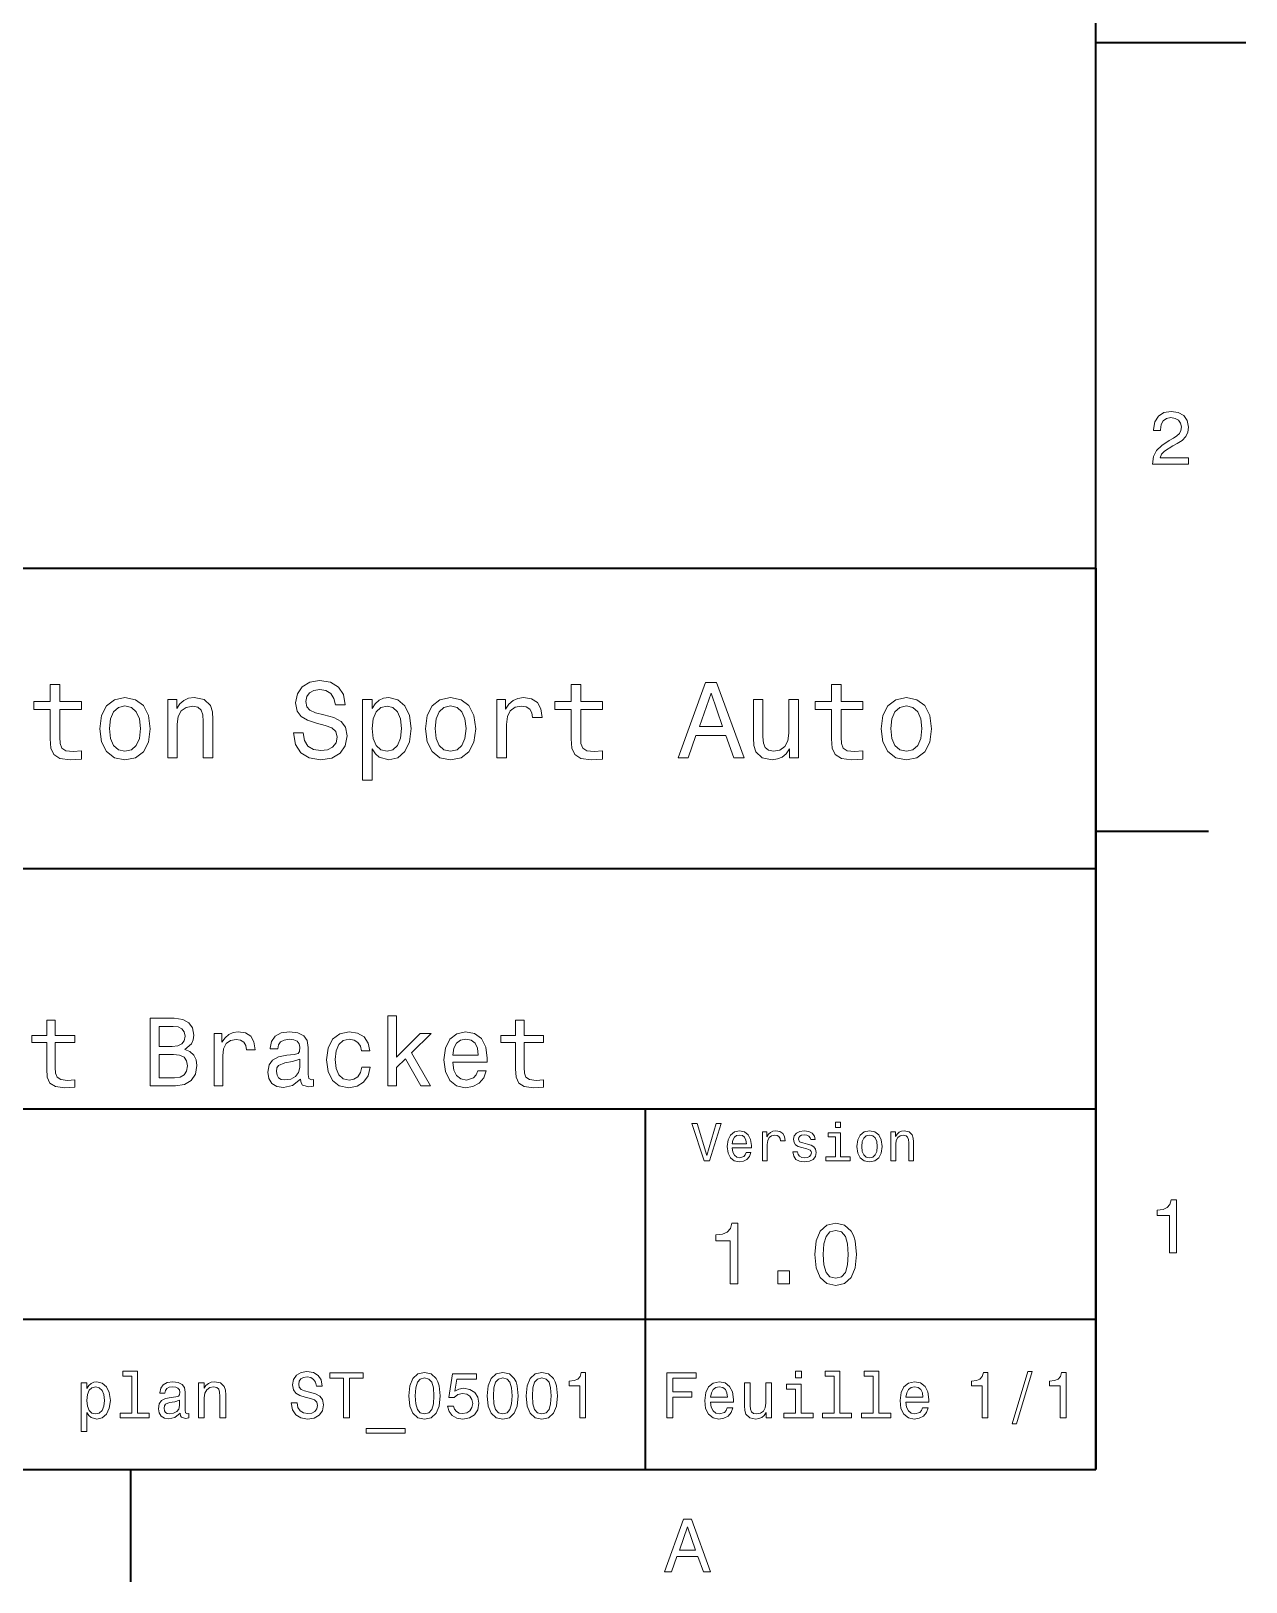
# Model space of a CAD drawing. Extents: x 0 to 297, y 0 to 210.
# Drawn here: x 216.1 to 297, y 2.5 to 105.8 of the extents above; entities that cross this region are included whole.
import ezdxf

# ---------------------------------------------------------------- set-up
doc = ezdxf.new("R2010")
doc.units = 0

msp = doc.modelspace()

# ---------------------------------------------------------------- linework, layer by layer
at = {"color": 7, "lineweight": 35}
for p, q in [((287, 10), (287, 200)), ((97, 70), (287, 70)), ((287, 70), (287, 10)), ((162, 50), (287, 50)), ((162, 34), (287, 34)), ((257, 10), (257, 34)), ((162, 20), (287, 20)), ((10, 10), (287, 10)), ((97, 10), (287, 10))]:
    msp.add_line(p, q, dxfattribs=at)
at = {"color": 7, "lineweight": 35, "ltscale": 0.25}
msp.add_line((287, 105), (297, 105), dxfattribs=at)
at = {"color": 7, "lineweight": 35, "ltscale": 0.1875}
for p, q in [((287, 52.5), (294.5, 52.5)), ((222.699997, 10), (222.699997, 2.5))]:
    msp.add_line(p, q, dxfattribs=at)
at = {"color": 7, "lineweight": 13}
for points in [[(290.76947, 76.916786), (293.175079, 76.916786), (293.175079, 77.350502), (291.273773, 77.350502), (291.3797, 77.587532), (291.561249, 77.784218), (292.121033, 78.142288), (292.418579, 78.293587), (292.751434, 78.510445), (292.988464, 78.762604), (293.124634, 79.060158), (293.175079, 79.398056), (293.089355, 79.821686), (292.852325, 80.154541), (292.489197, 80.366356), (292.020172, 80.442001), (291.536041, 80.35627), (291.167877, 80.119232), (290.930847, 79.740997), (290.850159, 79.241714), (290.850159, 79.171112), (291.309082, 79.171112), (291.309082, 79.211456), (291.354462, 79.554398), (291.490631, 79.806557), (291.707489, 79.967941), (291.994965, 80.023415), (292.287476, 79.972984), (292.504333, 79.846901), (292.645538, 79.650215), (292.695984, 79.403099), (292.660675, 79.171112), (292.56485, 78.974426), (292.403473, 78.802956), (292.181549, 78.651657), (291.884003, 78.490273), (291.389771, 78.177589), (291.041779, 77.844742), (290.835022, 77.441284), (290.76947, 76.931915)], [(217.353027, 60.579971), (217.353027, 58.64193), (217.396255, 58.015129), (217.597992, 57.582851), (218.001434, 57.330688), (218.685883, 57.244236), (219.43515, 57.280258), (219.43515, 57.827808), (218.887604, 57.78458), (218.390488, 57.842216), (218.123917, 58.022331), (218.008652, 58.324928), (217.98703, 58.75), (217.98703, 60.579971), (219.43515, 60.579971), (219.43515, 61.120316), (217.98703, 61.120316), (217.98703, 62.251438), (217.353027, 62.251438), (217.353027, 61.120316), (216.257935, 61.120316), (216.257935, 60.579971)], [(234.20462, 59.030979), (233.548996, 59.030979), (233.693085, 58.267288), (234.053314, 57.70533), (234.608078, 57.366714), (235.357361, 57.244236), (236.099426, 57.359509), (236.654175, 57.67651), (237.007202, 58.17363), (237.136902, 58.82925), (237.028824, 59.420029), (236.726227, 59.801872), (236.236313, 60.054031), (235.580704, 60.241352), (235.018738, 60.378242), (234.651306, 60.536743), (234.442368, 60.767288), (234.377533, 61.127522), (234.442368, 61.451729), (234.629684, 61.696686), (234.917877, 61.862389), (235.314133, 61.920029), (235.71759, 61.84798), (236.034592, 61.653458), (236.24353, 61.32925), (236.344391, 60.889767), (237, 60.889767), (237, 60.904179), (236.884735, 61.581409), (236.546112, 62.085732), (236.01297, 62.402737), (235.292511, 62.510807), (234.644104, 62.402737), (234.139771, 62.100143), (233.815567, 61.631844), (233.700287, 61.026657), (233.793961, 60.486309), (234.067734, 60.118874), (234.5, 59.873917), (235.09079, 59.6866), (235.674362, 59.520893), (236.113831, 59.362389), (236.380402, 59.131844), (236.47406, 58.757202), (236.387619, 58.375359), (236.164276, 58.087173), (235.825653, 57.907059), (235.386169, 57.849422), (234.896255, 57.928673), (234.521622, 58.159222), (234.283875, 58.533859)], [(252.05043, 60.579971), (252.05043, 58.64193), (252.093658, 58.015129), (252.29538, 57.582851), (252.698853, 57.330688), (253.383286, 57.244236), (254.132568, 57.280258), (254.132568, 57.827808), (253.585022, 57.78458), (253.087891, 57.842216), (252.82132, 58.022331), (252.706055, 58.324928), (252.684448, 58.75), (252.684448, 60.579971), (254.132568, 60.579971), (254.132568, 61.120316), (252.684448, 61.120316), (252.684448, 62.251438), (252.05043, 62.251438), (252.05043, 61.120316), (250.955322, 61.120316), (250.955322, 60.579971)], [(259.175781, 57.381123), (259.838623, 57.381123), (260.364563, 58.850864), (262.360229, 58.850864), (262.886169, 57.381123), (263.563416, 57.381123), (261.733429, 62.388329), (260.998566, 62.388329)], [(269.399109, 60.579971), (269.399109, 58.64193), (269.442352, 58.015129), (269.644073, 57.582851), (270.047546, 57.330688), (270.731995, 57.244236), (271.481262, 57.280258), (271.481262, 57.827808), (270.933716, 57.78458), (270.436584, 57.842216), (270.170013, 58.022331), (270.054749, 58.324928), (270.033142, 58.75), (270.033142, 60.579971), (271.481262, 60.579971), (271.481262, 61.120316), (270.033142, 61.120316), (270.033142, 62.251438), (269.399109, 62.251438), (269.399109, 61.120316), (268.304016, 61.120316), (268.304016, 60.579971)], [(220.65274, 59.311958), (220.768005, 58.432995), (221.099426, 57.78458), (221.625366, 57.381123), (222.331421, 57.244236), (223.030258, 57.381123), (223.556198, 57.777374), (223.887604, 58.425793), (224.010086, 59.311958), (223.887604, 60.190922), (223.556198, 60.846542), (223.030258, 61.242794), (222.331421, 61.386887), (221.625366, 61.242794), (221.099426, 60.839336), (220.768005, 60.190922)], [(225.177246, 57.381123), (225.811249, 57.381123), (225.811249, 59.614552), (225.876083, 60.12608), (226.085022, 60.500717), (226.409225, 60.731266), (226.841507, 60.817722), (227.187317, 60.745674), (227.403458, 60.551151), (227.511536, 60.226944), (227.547546, 59.794666), (227.547546, 57.381123), (228.181564, 57.381123), (228.181564, 59.924351), (228.15274, 60.435879), (228.023056, 60.86095), (227.597992, 61.25), (226.935165, 61.386887), (226.567719, 61.336452), (226.257935, 61.199566), (225.991364, 60.969017), (225.782425, 60.659222), (225.782425, 61.25), (225.177246, 61.25)], [(238.786743, 60.652016), (238.786743, 61.25), (238.15274, 61.25), (238.15274, 55.882565), (238.786743, 55.882565), (238.786743, 57.971901), (239.010101, 57.633286), (239.262253, 57.409943), (239.896271, 57.244236), (240.50145, 57.381123), (240.976959, 57.791786), (241.286743, 58.440201), (241.402023, 59.319164), (241.286743, 60.190922), (240.976959, 60.839336), (240.50145, 61.242794), (239.896271, 61.386887), (239.550446, 61.343658), (239.255051, 61.206772), (239.002899, 60.976223)], [(242.338623, 59.311958), (242.453888, 58.432995), (242.785309, 57.78458), (243.311249, 57.381123), (244.017303, 57.244236), (244.716141, 57.381123), (245.242081, 57.777374), (245.573486, 58.425793), (245.695969, 59.311958), (245.573486, 60.190922), (245.242081, 60.846542), (244.716141, 61.242794), (244.017303, 61.386887), (243.311249, 61.242794), (242.785309, 60.839336), (242.453888, 60.190922)], [(247.100861, 57.381123), (247.734863, 57.381123), (247.734863, 59.592937), (247.799713, 60.12608), (247.994232, 60.507923), (248.311249, 60.738472), (248.736313, 60.817722), (249.053314, 60.767288), (249.291077, 60.623199), (249.435165, 60.378242), (249.485596, 60.046829), (250.126801, 60.046829), (250.040344, 60.630402), (249.802597, 61.048271), (249.406342, 61.30043), (248.865997, 61.386887), (248.498566, 61.32925), (248.181549, 61.185158), (247.900574, 60.940201), (247.677246, 60.608788), (247.677246, 61.25), (247.100861, 61.25)], [(260.595093, 59.463257), (261.365997, 61.667866), (262.136902, 59.463257)], [(267.194519, 61.25), (266.560516, 61.25), (266.560516, 59.016571), (266.488464, 58.497837), (266.279541, 58.123196), (265.955322, 57.892651), (265.530243, 57.820602), (265.19165, 57.878242), (264.975494, 58.051151), (264.853027, 58.346542), (264.824219, 58.764408), (264.824219, 61.25), (264.190186, 61.25), (264.190186, 58.706772), (264.211792, 58.195244), (264.348694, 57.770172), (264.766571, 57.381123), (265.436584, 57.244236), (265.796814, 57.294666), (266.106628, 57.424351), (266.373199, 57.647694), (266.589325, 57.971901), (266.589325, 57.381123), (267.194519, 57.381123)], [(272.698853, 59.311958), (272.814117, 58.432995), (273.145508, 57.78458), (273.671448, 57.381123), (274.377502, 57.244236), (275.076355, 57.381123), (275.602295, 57.777374), (275.933716, 58.425793), (276.056183, 59.311958), (275.933716, 60.190922), (275.602295, 60.846542), (275.076355, 61.242794), (274.377502, 61.386887), (273.671448, 61.242794), (273.145508, 60.839336), (272.814117, 60.190922)], [(221.301147, 59.319164), (221.365997, 59.967579), (221.567719, 60.435879), (221.891937, 60.72406), (222.331421, 60.824928), (222.763687, 60.72406), (223.087891, 60.443081), (223.289627, 59.967579), (223.361679, 59.319164), (223.289627, 58.663544), (223.087891, 58.188038), (222.763687, 57.899853), (222.331421, 57.806194), (221.891937, 57.899853), (221.567719, 58.188038), (221.365997, 58.663544)], [(239.788193, 57.8134), (239.363129, 57.907059), (239.053314, 58.195244), (238.858795, 58.663544), (238.793945, 59.319164), (238.858795, 59.967579), (239.053314, 60.435879), (239.363129, 60.716858), (239.788193, 60.817722), (240.177246, 60.716858), (240.48703, 60.428673), (240.681564, 59.960373), (240.753601, 59.319164), (240.681564, 58.67075), (240.48703, 58.195244), (240.177246, 57.907059)], [(242.98703, 59.319164), (243.05188, 59.967579), (243.253601, 60.435879), (243.57782, 60.72406), (244.017303, 60.824928), (244.449585, 60.72406), (244.773773, 60.443081), (244.97551, 59.967579), (245.047546, 59.319164), (244.97551, 58.663544), (244.773773, 58.188038), (244.449585, 57.899853), (244.017303, 57.806194), (243.57782, 57.899853), (243.253601, 58.188038), (243.05188, 58.663544)], [(273.34726, 59.319164), (273.412109, 59.967579), (273.613831, 60.435879), (273.938019, 60.72406), (274.377502, 60.824928), (274.809784, 60.72406), (275.134003, 60.443081), (275.335724, 59.967579), (275.407776, 59.319164), (275.335724, 58.663544), (275.134003, 58.188038), (274.809784, 57.899853), (274.377502, 57.806194), (273.938019, 57.899853), (273.613831, 58.188038), (273.412109, 58.663544)], [(217.115997, 38.409222), (217.115997, 36.664986), (217.154892, 36.100864), (217.336456, 35.711815), (217.69957, 35.484871), (218.315552, 35.407059), (218.989914, 35.43948), (218.989914, 35.932274), (218.497116, 35.893372), (218.049713, 35.945244), (217.809799, 36.107349), (217.706055, 36.379681), (217.6866, 36.762245), (217.6866, 38.409222), (218.989914, 38.409222), (218.989914, 38.895531), (217.6866, 38.895531), (217.6866, 39.913544), (217.115997, 39.913544), (217.115997, 38.895531), (216.130402, 38.895531), (216.130402, 38.409222)], [(226.310516, 37.961815), (226.764404, 38.337894), (226.881119, 38.590778), (226.920029, 38.902016), (226.835724, 39.388329), (226.582855, 39.738472), (226.174347, 39.95245), (225.603745, 40.030258), (224.002151, 40.030258), (224.002151, 35.530258), (225.694519, 35.530258), (226.297546, 35.621037), (226.744949, 35.886887), (227.023773, 36.308357), (227.121033, 36.87896), (227.062683, 37.261528), (226.907059, 37.57925), (226.654175, 37.812679)], [(225.480545, 38.162823), (224.598694, 38.162823), (224.598694, 39.492073), (225.53241, 39.492073), (225.882568, 39.453171), (226.128967, 39.336452), (226.278091, 39.135445), (226.329971, 38.837173), (226.271606, 38.538902), (226.115997, 38.331409), (225.850143, 38.201729)], [(239.849426, 35.530258), (240.420029, 35.530258), (240.420029, 36.755764), (241.016571, 37.332851), (242.041061, 35.530258), (242.682983, 35.530258), (241.405609, 37.728386), (242.715408, 39.012245), (241.995667, 39.012245), (240.420029, 37.443081), (240.420029, 40.185879), (239.849426, 40.185879)], [(248.343658, 38.409222), (248.343658, 36.664986), (248.382553, 36.100864), (248.564117, 35.711815), (248.927231, 35.484871), (249.543213, 35.407059), (250.217575, 35.43948), (250.217575, 35.932274), (249.724777, 35.893372), (249.277374, 35.945244), (249.03746, 36.107349), (248.933716, 36.379681), (248.914261, 36.762245), (248.914261, 38.409222), (250.217575, 38.409222), (250.217575, 38.895531), (248.914261, 38.895531), (248.914261, 39.913544), (248.343658, 39.913544), (248.343658, 38.895531), (247.358063, 38.895531), (247.358063, 38.409222)], [(228.275208, 35.530258), (228.845825, 35.530258), (228.845825, 37.520893), (228.904175, 38.000721), (229.079254, 38.344379), (229.364548, 38.551872), (229.747116, 38.623199), (230.03241, 38.577808), (230.246399, 38.448124), (230.376068, 38.227665), (230.421463, 37.929394), (230.99855, 37.929394), (230.920746, 38.454609), (230.706772, 38.830692), (230.350143, 39.057636), (229.863831, 39.135445), (229.533142, 39.083572), (229.247833, 38.953888), (228.994949, 38.733429), (228.793945, 38.435158), (228.793945, 39.012245), (228.275208, 39.012245)], [(234.033142, 35.98415), (234.033142, 35.964695), (234.065552, 35.744236), (234.162811, 35.588615), (234.57132, 35.465416), (234.889038, 35.517288), (234.889038, 35.958214), (234.752869, 35.938759), (234.57132, 36.023052), (234.538895, 36.282421), (234.538895, 38.085014), (234.46109, 38.545387), (234.234146, 38.869595), (233.838608, 39.064121), (233.280975, 39.135445), (232.736298, 39.057636), (232.33429, 38.837173), (232.081406, 38.493515), (231.997116, 38.039623), (231.997116, 38.000721), (232.509369, 38.000721), (232.554749, 38.273052), (232.697403, 38.467579), (232.930832, 38.584293), (233.26152, 38.629681), (233.579254, 38.59726), (233.806183, 38.5), (233.942352, 38.331409), (233.987747, 38.09798), (233.961807, 37.825645), (233.858063, 37.68948), (233.598694, 37.624638), (233.112396, 37.572765), (232.554749, 37.456051), (232.15921, 37.248558), (231.925781, 36.924351), (231.854462, 36.444523), (231.919312, 36.016571), (232.120316, 35.698845), (232.444519, 35.497837), (232.891922, 35.426514), (233.494949, 35.562679)], [(238.085724, 37.858067), (238.649841, 37.858067), (238.533142, 38.376801), (238.254318, 38.785301), (237.819885, 39.038185), (237.255768, 39.135445), (236.633286, 39.005764), (236.159943, 38.642651), (235.861664, 38.052593), (235.757919, 37.261528), (235.855179, 36.476944), (236.146973, 35.893372), (236.607346, 35.530258), (237.236298, 35.407059), (237.793945, 35.504322), (238.228378, 35.776657), (238.526657, 36.204609), (238.656342, 36.775215), (238.111664, 36.775215), (238.014404, 36.412102), (237.832855, 36.139767), (237.573486, 35.97118), (237.255768, 35.919308), (236.860229, 36.003601), (236.574921, 36.262966), (236.399841, 36.684437), (236.341492, 37.280979), (236.399841, 37.864552), (236.581406, 38.286022), (236.873199, 38.545387), (237.255768, 38.636166), (237.592926, 38.577808), (237.845825, 38.428673), (238.014404, 38.182274)], [(244.174347, 37.105907), (246.456757, 37.105907), (246.463257, 37.371758), (246.359497, 38.117435), (246.074203, 38.675072), (245.620316, 39.012245), (245.017288, 39.135445), (244.427231, 39.005764), (243.973328, 38.642651), (243.681549, 38.052593), (243.577805, 37.274494), (243.675064, 36.476944), (243.966858, 35.893372), (244.414261, 35.530258), (244.997833, 35.407059), (245.503601, 35.491352), (245.918579, 35.711815), (246.223328, 36.061958), (246.398407, 36.528816), (245.83429, 36.528816), (245.717575, 36.269451), (245.548981, 36.074928), (245.069153, 35.919308), (244.699554, 35.990631), (244.420746, 36.217579), (244.239182, 36.587173), (244.174347, 37.086452)], [(244.174347, 37.585735), (244.245667, 38.033138), (244.420746, 38.363831), (244.686584, 38.564842), (245.036743, 38.636166), (245.380402, 38.564842), (245.64624, 38.363831), (245.80835, 38.033138), (245.866699, 37.585735)], [(225.623199, 36.068443), (224.598694, 36.068443), (224.598694, 37.618156), (225.564835, 37.618156), (225.973343, 37.572765), (226.265121, 37.4366), (226.440201, 37.203171), (226.49855, 36.865993), (226.440201, 36.509365), (226.278091, 36.262966), (226.005768, 36.113831)], [(233.968292, 36.749279), (233.890488, 36.412102), (233.682983, 36.152737), (233.37175, 35.98415), (232.989197, 35.925793), (232.742798, 35.958214), (232.567719, 36.061958), (232.457489, 36.243515), (232.425064, 36.496395), (232.451004, 36.723343), (232.554749, 36.885445), (232.969727, 37.067001), (233.494949, 37.14481), (233.968292, 37.30043)], [(269.992798, 33.117435), (269.657776, 33.117435), (269.657776, 32.757202), (269.992798, 32.757202)], [(261.71109, 33.03458), (261.08429, 30.905619), (260.439484, 33.03458), (260.09726, 33.03458), (260.904175, 30.530979), (261.264404, 30.530979), (262.053314, 33.03458)], [(262.784576, 31.40634), (264.052582, 31.40634), (264.056183, 31.554033), (263.998566, 31.9683), (263.840057, 32.278099), (263.587891, 32.465416), (263.252869, 32.533859), (262.925079, 32.461815), (262.672913, 32.260086), (262.510803, 31.932276), (262.453156, 31.5), (262.507202, 31.056915), (262.669312, 30.732708), (262.917877, 30.530979), (263.242065, 30.462536), (263.523041, 30.509365), (263.753601, 30.631844), (263.922913, 30.826368), (264.020172, 31.085733), (263.706787, 31.085733), (263.641937, 30.941643), (263.548279, 30.833572), (263.281708, 30.747118), (263.076355, 30.786743), (262.921478, 30.912823), (262.820618, 31.118155), (262.784576, 31.395533)], [(262.784576, 31.672911), (262.824219, 31.921469), (262.921478, 32.105186), (263.069153, 32.216858), (263.263702, 32.256485), (263.45462, 32.216858), (263.602295, 32.105186), (263.692352, 31.921469), (263.724792, 31.672911)], [(264.794678, 30.530979), (265.111664, 30.530979), (265.111664, 31.636887), (265.144104, 31.903458), (265.241364, 32.094379), (265.399841, 32.209652), (265.612396, 32.249279), (265.770905, 32.224064), (265.889771, 32.152016), (265.961823, 32.029537), (265.98703, 31.863832), (266.307648, 31.863832), (266.264404, 32.155621), (266.145538, 32.364552), (265.947418, 32.490635), (265.677246, 32.533859), (265.49353, 32.505043), (265.335022, 32.432995), (265.194519, 32.310516), (265.082855, 32.144814), (265.082855, 32.465416), (264.794678, 32.465416)], [(267.791779, 31.658501), (267.485596, 31.730547), (267.258636, 31.8134), (267.182983, 31.982708), (267.20462, 32.101585), (267.280273, 32.188038), (267.40274, 32.242073), (267.579254, 32.263687), (267.748566, 32.242073), (267.881836, 32.177231), (267.968292, 32.079971), (268.004333, 31.950287), (268.314117, 31.950287), (268.314117, 31.957493), (268.260101, 32.191643), (268.112396, 32.375359), (267.881836, 32.490635), (267.579254, 32.533859), (267.273041, 32.490635), (267.049713, 32.371758), (266.90921, 32.195244), (266.865997, 31.971901), (266.898407, 31.755764), (266.999268, 31.604465), (267.164978, 31.496397), (267.406342, 31.420748), (267.759369, 31.334293), (267.975494, 31.244236), (268.033142, 31.17219), (268.054749, 31.064121), (268.022339, 30.930836), (267.935883, 30.829971), (267.79538, 30.765129), (267.608063, 30.743515), (267.409943, 30.765129), (267.265839, 30.840778), (267.168579, 30.963255), (267.128967, 31.132565), (266.822754, 31.132565), (266.873199, 30.844379), (267.020905, 30.635447), (267.255035, 30.509365), (267.579254, 30.462536), (267.917877, 30.509365), (268.166412, 30.635447), (268.317719, 30.837175), (268.371765, 31.100143), (268.332123, 31.327089), (268.220459, 31.481987), (268.036743, 31.582851)], [(269.981995, 30.79755), (269.981995, 32.400574), (269.167877, 32.400574), (269.167877, 32.130402), (269.664978, 32.130402), (269.664978, 30.79755), (269.016571, 30.79755), (269.016571, 30.530979), (270.637604, 30.530979), (270.637604, 30.79755)], [(271.087891, 31.496397), (271.145538, 31.056915), (271.311249, 30.732708), (271.574219, 30.530979), (271.927246, 30.462536), (272.276672, 30.530979), (272.539612, 30.729107), (272.705322, 31.053314), (272.766571, 31.496397), (272.705322, 31.935879), (272.539612, 32.263687), (272.276672, 32.461815), (271.927246, 32.533859), (271.574219, 32.461815), (271.311249, 32.260086), (271.145538, 31.935879)], [(271.412109, 31.5), (271.444519, 31.824207), (271.54538, 32.058357), (271.707489, 32.20245), (271.927246, 32.25288), (272.143372, 32.20245), (272.305481, 32.061958), (272.406342, 31.824207), (272.442352, 31.5), (272.406342, 31.17219), (272.305481, 30.934437), (272.143372, 30.790344), (271.927246, 30.743515), (271.707489, 30.790344), (271.54538, 30.934437), (271.444519, 31.17219)], [(273.350159, 30.530979), (273.667145, 30.530979), (273.667145, 31.647694), (273.699554, 31.903458), (273.804047, 32.090778), (273.966125, 32.206051), (274.182281, 32.249279), (274.355194, 32.213257), (274.463257, 32.115993), (274.517303, 31.95389), (274.535309, 31.737751), (274.535309, 30.530979), (274.852295, 30.530979), (274.852295, 31.802593), (274.837891, 32.058357), (274.773041, 32.270893), (274.560516, 32.465416), (274.229095, 32.533859), (274.04538, 32.508644), (273.890503, 32.440201), (273.757202, 32.324928), (273.65274, 32.170029), (273.65274, 32.465416), (273.350159, 32.465416)], [(291.909241, 24.416786), (292.368164, 24.416786), (292.368164, 27.942001), (292.025208, 27.942001), (291.934448, 27.634365), (291.752899, 27.427593), (291.475525, 27.306557), (291.092224, 27.266211), (291.092224, 26.90814), (291.909241, 26.90814)], [(262.631134, 22.360231), (263.155609, 22.360231), (263.155609, 26.38905), (262.763702, 26.38905), (262.659943, 26.037464), (262.452454, 25.801153), (262.135437, 25.662825), (261.697418, 25.616714), (261.697418, 25.207493), (262.631134, 25.207493)], [(268.285309, 24.314121), (268.371765, 23.409224), (268.642639, 22.763689), (269.074921, 22.371759), (269.674347, 22.244957), (270.268005, 22.371759), (270.700287, 22.763689), (270.965424, 23.409224), (271.057648, 24.314121), (270.965424, 25.213257), (270.855896, 25.570606), (270.700287, 25.864553), (270.268005, 26.256485), (269.674347, 26.38905), (269.074921, 26.256485), (268.642639, 25.858791), (268.371765, 25.213257)], [(268.838623, 24.314121), (268.884735, 25.011528), (269.028809, 25.51297), (269.288177, 25.806917), (269.674347, 25.910664), (270.054749, 25.806917), (270.314117, 25.51297), (270.458221, 25.011528), (270.504333, 24.314121), (270.458221, 23.610952), (270.314117, 23.10951), (270.054749, 22.815563), (269.674347, 22.717581), (269.288177, 22.815563), (269.028809, 23.10951), (268.884735, 23.610952)], [(265.806915, 22.360231), (266.602295, 22.360231), (266.602295, 23.219021), (265.806915, 23.219021)], [(222.788193, 16.212536), (222.788193, 13.748559), (222.005768, 13.748559), (222.005768, 13.428675), (223.946686, 13.428675), (223.946686, 13.748559), (223.168594, 13.748559), (223.168594, 16.532421), (222.19165, 16.532421), (222.19165, 16.212536)], [(267.389038, 16.532421), (266.98703, 16.532421), (266.98703, 16.100145), (267.389038, 16.100145)], [(269.572052, 16.212536), (269.572052, 13.748559), (268.789612, 13.748559), (268.789612, 13.428675), (270.73056, 13.428675), (270.73056, 13.748559), (269.952454, 13.748559), (269.952454, 16.532421), (268.975494, 16.532421), (268.975494, 16.212536)], [(272.174347, 16.212536), (272.174347, 13.748559), (271.391937, 13.748559), (271.391937, 13.428675), (273.332855, 13.428675), (273.332855, 13.748559), (272.554749, 13.748559), (272.554749, 16.532421), (271.57782, 16.532421), (271.57782, 16.212536)], [(219.788193, 15.391211), (219.788193, 15.75), (219.407776, 15.75), (219.407776, 12.529539), (219.788193, 12.529539), (219.788193, 13.783141), (219.922195, 13.579971), (220.073486, 13.445966), (220.453888, 13.346542), (220.817001, 13.428675), (221.10231, 13.675073), (221.288193, 14.064121), (221.357346, 14.591499), (221.288193, 15.114553), (221.10231, 15.503603), (220.817001, 15.745678), (220.453888, 15.832133), (220.246399, 15.806196), (220.069168, 15.724064), (219.917877, 15.585735)], [(220.389053, 13.688041), (220.134003, 13.744237), (219.948135, 13.917148), (219.831421, 14.198127), (219.792511, 14.591499), (219.831421, 14.980548), (219.948135, 15.261528), (220.134003, 15.430116), (220.389053, 15.490635), (220.622482, 15.430116), (220.808365, 15.257205), (220.925079, 14.976225), (220.968307, 14.591499), (220.925079, 14.20245), (220.808365, 13.917148), (220.622482, 13.744237)], [(226.01297, 13.731268), (226.01297, 13.7183), (226.034592, 13.571326), (226.099426, 13.46758), (226.371765, 13.385448), (226.583588, 13.42003), (226.583588, 13.713977), (226.492798, 13.701009), (226.371765, 13.757205), (226.350159, 13.930116), (226.350159, 15.131845), (226.298279, 15.438761), (226.146973, 15.6549), (225.883286, 15.784582), (225.511536, 15.832133), (225.148422, 15.78026), (224.880402, 15.633286), (224.711823, 15.404179), (224.655624, 15.101585), (224.655624, 15.075649), (224.997131, 15.075649), (225.027374, 15.257205), (225.122482, 15.386889), (225.278107, 15.464698), (225.498566, 15.494957), (225.710388, 15.473343), (225.861679, 15.408502), (225.952454, 15.29611), (225.982712, 15.140491), (225.965424, 14.958934), (225.896255, 14.868156), (225.723343, 14.824928), (225.399139, 14.790346), (225.027374, 14.712537), (224.763687, 14.574208), (224.608078, 14.358069), (224.560516, 14.038185), (224.60376, 13.752882), (224.737762, 13.541066), (224.953888, 13.407061), (225.252167, 13.35951), (225.654175, 13.450289)], [(227.236313, 13.428675), (227.616714, 13.428675), (227.616714, 14.768732), (227.655624, 15.075649), (227.780975, 15.300432), (227.97551, 15.438761), (228.234879, 15.490635), (228.442368, 15.447407), (228.572052, 15.330692), (228.636887, 15.136168), (228.658508, 14.876801), (228.658508, 13.428675), (229.03891, 13.428675), (229.03891, 14.954612), (229.021622, 15.261528), (228.943817, 15.516571), (228.688766, 15.75), (228.291077, 15.832133), (228.070618, 15.801874), (227.884735, 15.719741), (227.724792, 15.581412), (227.599426, 15.395534), (227.599426, 15.75), (227.236313, 15.75)], [(233.799698, 14.418589), (233.406326, 14.418589), (233.492783, 13.960375), (233.708923, 13.623199), (234.041779, 13.42003), (234.491348, 13.346542), (234.9366, 13.415707), (235.26944, 13.605908), (235.481262, 13.904179), (235.559067, 14.297551), (235.494232, 14.652018), (235.312668, 14.881124), (235.018723, 15.032421), (234.625351, 15.144814), (234.288177, 15.226946), (234.067719, 15.322046), (233.942352, 15.460375), (233.903458, 15.676514), (233.942352, 15.871038), (234.054749, 16.018013), (234.227661, 16.117435), (234.465408, 16.152018), (234.707489, 16.108789), (234.89769, 15.992075), (235.023041, 15.797551), (235.083572, 15.533862), (235.476944, 15.533862), (235.476944, 15.542507), (235.407776, 15.948848), (235.204605, 16.251442), (234.88472, 16.441643), (234.452438, 16.506485), (234.0634, 16.441643), (233.760803, 16.260086), (233.566269, 15.979107), (233.497116, 15.615994), (233.553314, 15.291787), (233.717575, 15.071326), (233.976944, 14.924352), (234.331406, 14.81196), (234.681549, 14.712537), (234.945236, 14.617435), (235.105179, 14.479107), (235.161377, 14.254323), (235.109497, 14.025216), (234.975494, 13.852305), (234.772324, 13.744237), (234.508636, 13.709655), (234.214691, 13.757205), (233.989914, 13.895534), (233.84726, 14.120317)], [(236.886154, 13.428675), (237.283859, 13.428675), (237.283859, 16.065563), (238.191635, 16.065563), (238.191635, 16.428675), (235.97406, 16.428675), (235.97406, 16.065563), (236.886154, 16.065563)], [(241.247833, 14.894093), (241.312668, 14.215418), (241.515839, 13.731268), (241.840057, 13.43732), (242.289612, 13.342219), (242.734863, 13.43732), (243.059067, 13.731268), (243.257919, 14.215418), (243.327087, 14.894093), (243.257919, 15.568444), (243.175781, 15.836456), (243.059067, 16.056917), (242.734863, 16.350864), (242.289612, 16.450289), (241.840057, 16.350864), (241.515839, 16.052593), (241.312668, 15.568444)], [(241.662811, 14.894093), (241.697403, 15.417148), (241.805466, 15.793228), (242, 16.013689), (242.289612, 16.091499), (242.574921, 16.013689), (242.76944, 15.793228), (242.877518, 15.417148), (242.912094, 14.894093), (242.877518, 14.366715), (242.76944, 13.990634), (242.574921, 13.770173), (242.289612, 13.696686), (242, 13.770173), (241.805466, 13.990634), (241.697403, 14.366715)], [(243.819885, 14.211096), (243.914978, 13.856628), (244.126801, 13.579971), (244.438034, 13.407061), (244.835724, 13.342219), (245.272324, 13.42003), (245.613831, 13.631845), (245.829971, 13.969021), (245.912094, 14.401298), (245.838608, 14.803314), (245.631119, 15.118876), (245.306915, 15.322046), (244.887604, 15.395534), (244.5634, 15.34366), (244.312668, 15.201009), (244.433716, 16.009367), (245.747833, 16.009367), (245.747833, 16.363834), (244.144089, 16.363834), (243.906342, 14.773055), (244.252151, 14.773055), (244.502869, 14.976225), (244.822754, 15.049712), (245.099411, 15.002162), (245.311234, 14.863833), (245.445236, 14.652018), (245.492783, 14.379683), (245.445236, 14.107349), (245.306915, 13.895534), (245.095093, 13.761528), (244.822754, 13.713977), (244.593658, 13.744237), (244.416412, 13.84366), (244.286743, 13.99928), (244.221893, 14.211096)], [(246.452438, 14.894093), (246.517288, 14.215418), (246.720459, 13.731268), (247.044662, 13.43732), (247.494232, 13.342219), (247.939468, 13.43732), (248.263687, 13.731268), (248.462524, 14.215418), (248.531693, 14.894093), (248.462524, 15.568444), (248.380402, 15.836456), (248.263687, 16.056917), (247.939468, 16.350864), (247.494232, 16.450289), (247.044662, 16.350864), (246.720459, 16.052593), (246.517288, 15.568444)], [(246.867432, 14.894093), (246.902008, 15.417148), (247.010086, 15.793228), (247.204605, 16.013689), (247.494232, 16.091499), (247.779526, 16.013689), (247.97406, 15.793228), (248.082123, 15.417148), (248.116714, 14.894093), (248.082123, 14.366715), (247.97406, 13.990634), (247.779526, 13.770173), (247.494232, 13.696686), (247.204605, 13.770173), (247.010086, 13.990634), (246.902008, 14.366715)], [(249.054749, 14.894093), (249.119583, 14.215418), (249.322754, 13.731268), (249.646973, 13.43732), (250.096527, 13.342219), (250.541779, 13.43732), (250.865982, 13.731268), (251.064835, 14.215418), (251.134003, 14.894093), (251.064835, 15.568444), (250.982697, 15.836456), (250.865982, 16.056917), (250.541779, 16.350864), (250.096527, 16.450289), (249.646973, 16.350864), (249.322754, 16.052593), (249.119583, 15.568444)], [(249.469727, 14.894093), (249.504318, 15.417148), (249.612381, 15.793228), (249.806915, 16.013689), (250.096527, 16.091499), (250.381836, 16.013689), (250.576355, 15.793228), (250.684433, 15.417148), (250.719009, 14.894093), (250.684433, 14.366715), (250.576355, 13.990634), (250.381836, 13.770173), (250.096527, 13.696686), (249.806915, 13.770173), (249.612381, 13.990634), (249.504318, 14.366715)], [(252.621033, 13.428675), (253.014404, 13.428675), (253.014404, 16.450289), (252.720459, 16.450289), (252.642639, 16.1866), (252.48703, 16.009367), (252.249268, 15.905621), (251.920746, 15.871038), (251.920746, 15.564121), (252.621033, 15.564121)], [(258.414978, 13.428675), (258.817017, 13.428675), (258.817017, 14.807637), (260.079254, 14.807637), (260.079254, 15.166427), (258.817017, 15.166427), (258.817017, 16.065563), (260.368866, 16.065563), (260.368866, 16.428675), (258.414978, 16.428675)], [(261.341492, 14.479107), (262.863098, 14.479107), (262.867432, 14.656341), (262.798279, 15.153459), (262.608063, 15.525217), (262.305481, 15.75), (261.903473, 15.832133), (261.510101, 15.745678), (261.207489, 15.503603), (261.01297, 15.110231), (260.943817, 14.591499), (261.008636, 14.059798), (261.203156, 13.67075), (261.501434, 13.428675), (261.890503, 13.346542), (262.227661, 13.402739), (262.504333, 13.549712), (262.707489, 13.783141), (262.824219, 14.09438), (262.44812, 14.09438), (262.370331, 13.92147), (262.257935, 13.791787), (261.938049, 13.688041), (261.69165, 13.735591), (261.505768, 13.886888), (261.384735, 14.133286), (261.341492, 14.466139)], [(261.341492, 14.798992), (261.389038, 15.097262), (261.505768, 15.317724), (261.682983, 15.45173), (261.916412, 15.49928), (262.145538, 15.45173), (262.322754, 15.317724), (262.430847, 15.097262), (262.469727, 14.798992)], [(265.400574, 15.75), (265.020172, 15.75), (265.020172, 14.409943), (264.976959, 14.098703), (264.851593, 13.873919), (264.657074, 13.735591), (264.402008, 13.692364), (264.198853, 13.726946), (264.069153, 13.830692), (263.995667, 14.007925), (263.978394, 14.258646), (263.978394, 15.75), (263.597992, 15.75), (263.597992, 14.224064), (263.610962, 13.917148), (263.693085, 13.662104), (263.943817, 13.428675), (264.345825, 13.346542), (264.561951, 13.376801), (264.747833, 13.454611), (264.907776, 13.588617), (265.037476, 13.783141), (265.037476, 13.428675), (265.400574, 13.428675)], [(267.376068, 13.748559), (267.376068, 15.672191), (266.399139, 15.672191), (266.399139, 15.347983), (266.995667, 15.347983), (266.995667, 13.748559), (266.21759, 13.748559), (266.21759, 13.428675), (268.162811, 13.428675), (268.162811, 13.748559)], [(274.353027, 14.479107), (275.874634, 14.479107), (275.878967, 14.656341), (275.809814, 15.153459), (275.619598, 15.525217), (275.317017, 15.75), (274.914978, 15.832133), (274.521606, 15.745678), (274.219025, 15.503603), (274.024506, 15.110231), (273.955322, 14.591499), (274.020172, 14.059798), (274.214691, 13.67075), (274.51297, 13.428675), (274.902008, 13.346542), (275.239197, 13.402739), (275.515839, 13.549712), (275.719025, 13.783141), (275.835724, 14.09438), (275.459656, 14.09438), (275.381836, 13.92147), (275.26944, 13.791787), (274.949554, 13.688041), (274.703186, 13.735591), (274.517303, 13.886888), (274.39624, 14.133286), (274.353027, 14.466139)], [(274.353027, 14.798992), (274.400574, 15.097262), (274.517303, 15.317724), (274.694519, 15.45173), (274.927948, 15.49928), (275.157074, 15.45173), (275.33429, 15.317724), (275.442352, 15.097262), (275.481262, 14.798992)], [(279.416443, 13.428675), (279.809814, 13.428675), (279.809814, 16.450289), (279.515839, 16.450289), (279.438049, 16.1866), (279.28241, 16.009367), (279.044678, 15.905621), (278.716125, 15.871038), (278.716125, 15.564121), (279.416443, 15.564121)], [(281.42218, 13.026657), (281.720459, 13.026657), (282.766571, 16.510807), (282.463989, 16.510807)], [(284.621033, 13.428675), (285.014404, 13.428675), (285.014404, 16.450289), (284.720459, 16.450289), (284.642639, 16.1866), (284.48703, 16.009367), (284.249268, 15.905621), (283.920746, 15.871038), (283.920746, 15.564121), (284.621033, 15.564121)], [(225.969742, 14.241355), (225.917877, 14.016571), (225.779541, 13.84366), (225.572052, 13.731268), (225.317017, 13.692364), (225.15274, 13.713977), (225.036026, 13.783141), (224.96254, 13.904179), (224.940933, 14.072767), (224.958221, 14.224064), (225.027374, 14.332133), (225.304047, 14.453171), (225.654175, 14.505044), (225.969742, 14.60879)], [(238.386154, 12.711096), (238.386154, 12.408502), (240.988464, 12.408502), (240.988464, 12.711096)], [(258.266846, 3.166787), (258.730835, 3.166787), (259.098999, 4.195605), (260.495972, 4.195605), (260.864105, 3.166787), (261.338165, 3.166787), (260.05719, 6.67183), (259.542786, 6.67183)], [(259.260376, 4.624279), (259.799988, 6.167507), (260.33963, 4.624279)]]:
    msp.add_lwpolyline(points, close=True, dxfattribs=at)

doc.saveas('drawing.dxf')
